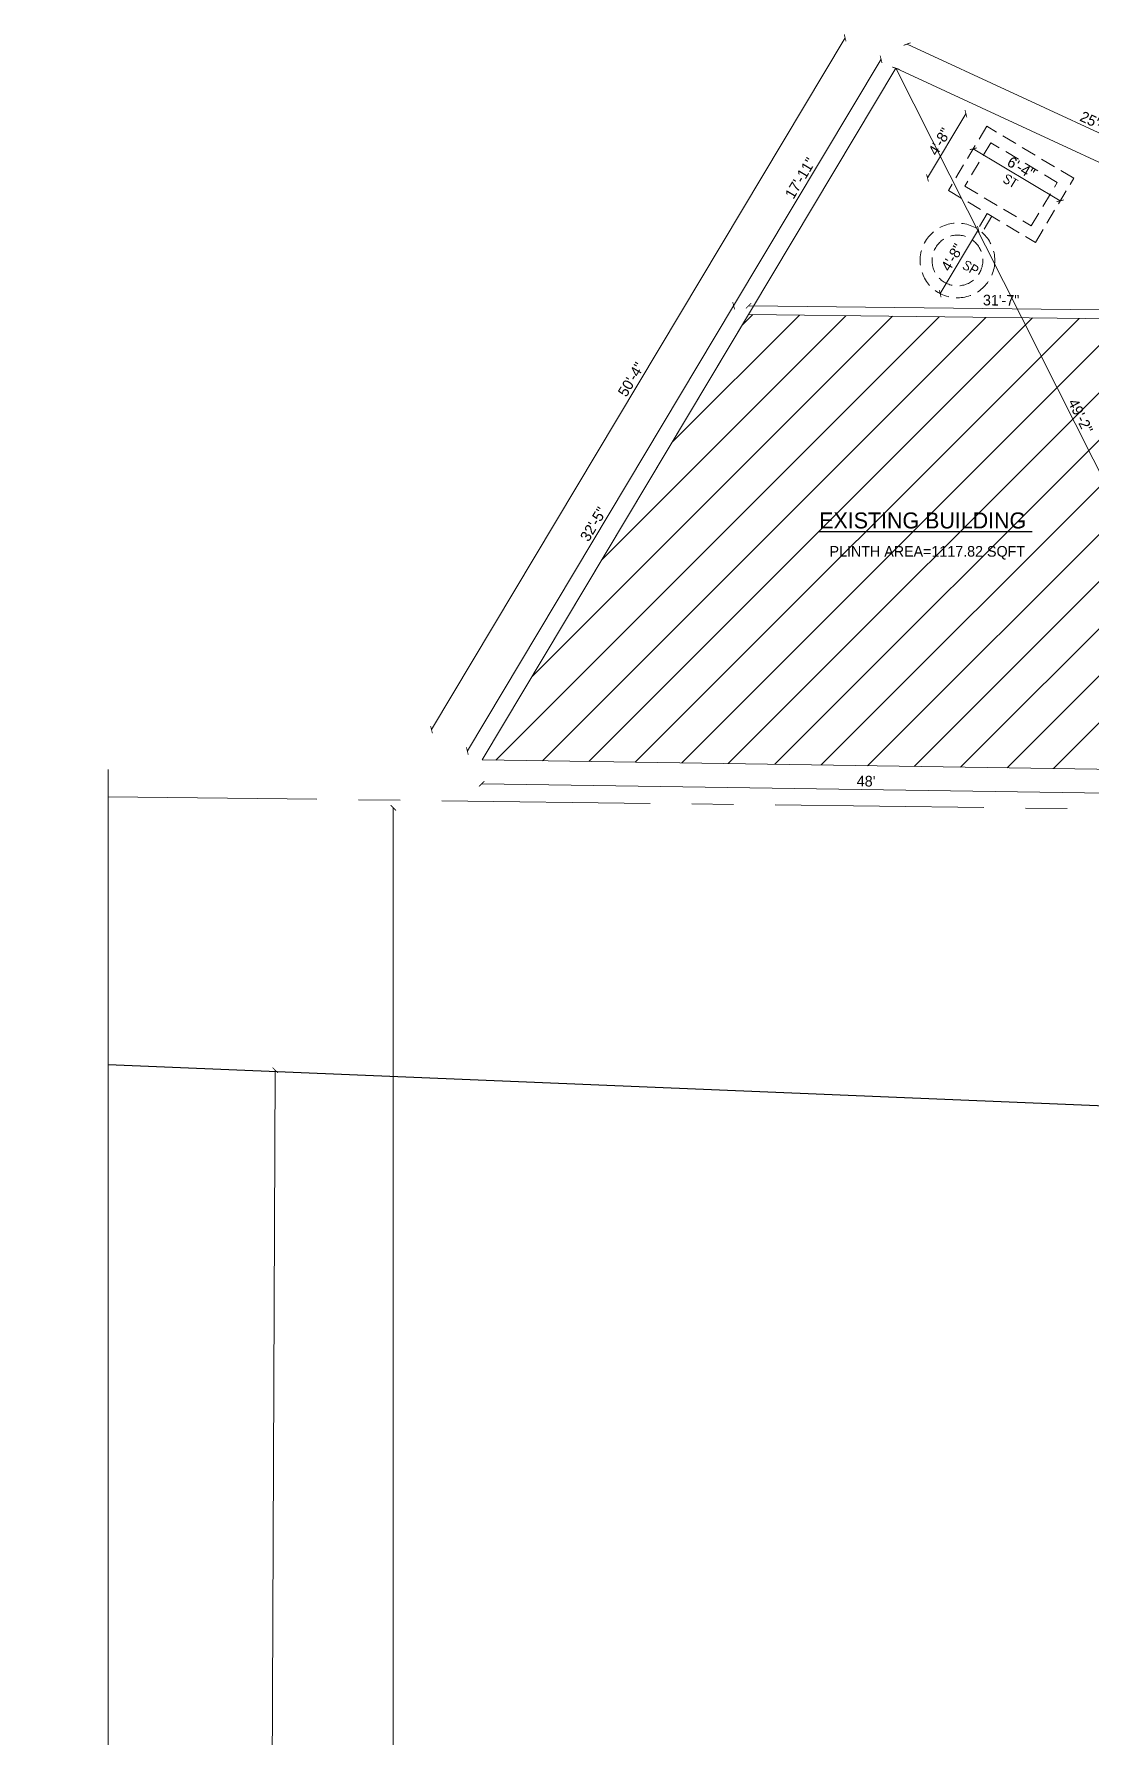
# Model space of a CAD drawing. Header units: inches. Extents: x 4069 to 91030, y -7803 to 12535.
# Drawn here: x 44511 to 45305, y 707 to 1985 of the extents above; entities that cross this region are included whole.
import ezdxf

# ---------------------------------------------------------------- set-up
doc = ezdxf.new("R2010")
doc.units = ezdxf.units.IN
doc.header["$LTSCALE"] = 5
doc.header["$MEASUREMENT"] = 0
doc.linetypes.add('CENTER', pattern=[2, 1.25, -0.25, 0.25, -0.25])
doc.linetypes.add('HIDDEN', pattern=[0.375, 0.25, -0.125])
for name, color, linetype, lineweight in [('A-WALL', 7, 'Continuous', 9), ('DOOR', 62, 'Continuous', 0), ('HATCH', 253, 'Continuous', 0)]:
    doc.layers.add(name, color=color, linetype=linetype, lineweight=lineweight)
doc.layers.add('DIM', color=5, linetype='Continuous')
doc.layers.add('TEXT', color=6, linetype='Continuous')
doc.styles.add('ROMANS', font='romans.shx', dxfattribs={"width": 0.8})
doc.styles.add('tt', font='stylu.ttf', dxfattribs={"height": 8})
doc.dimstyles.new('Copy(2) of STANDARD', dxfattribs={"dimtxt": 2, "dimasz": 4, "dimexe": 0, "dimexo": 0, "dimgap": 2, "dimtad": 1, "dimdec": 0, "dimzin": 0, "dimdsep": 46, "dimlunit": 3, "dimtxsty": 'tt', "dimblk": 'ARCHTICK', "dimcen": 0.0505, "dimse1": 1, "dimse2": 1, "dimclrd": 5, "dimclre": 5, "dimclrt": 7, "dimadec": 1, "dimazin": 0, "dimtm": 1e-09, "dimtfac": 1, "dimtdec": 0, "dimtofl": 0, "dimtmove": 1, "dimatfit": 3, "dimfxl": 1, "dimtolj": 2, "dimtzin": 0, "dimlwd": 13, "dimarcsym": 0})

# ---------------------------------------------------------------- blocks, each defined once
blk = doc.blocks.new('_ArchTick')
at = {"color": 0, "linetype": 'ByBlock', "const_width": 0.15}
blk.add_lwpolyline([(-0.5, -0.5), (0.5, 0.5)], dxfattribs=at)
blk = doc.blocks.new('*D1566')
at = {"layer": 'Defpoints', "color": 0, "ltscale": 5, "transparency": 16777216}
for p in [(45165.5, 1977.7), (45157.1, 1959.6, -58.2), (45437.6, 1829.8, -58.2)]:
    blk.add_point(p, dxfattribs=at)
at = {"layer": 'DIM', "color": 5, "lineweight": 13, "ltscale": 5, "transparency": 16777216}
blk.add_line((45446, 1847.9), (45165.5, 1977.7), dxfattribs=at)
at = {"layer": 'DIM', "color": 5, "lineweight": 13, "ltscale": 5, "transparency": 16777216, "xscale": 4, "yscale": 4, "zscale": 4}
for p, rotation in [((45165.5, 1977.7), 155.1576801813038), ((45446, 1847.9), 335.1576801813039)]:
    blk.add_blockref('_ArchTick', p, dxfattribs=dict(at, rotation=rotation))
at = {"layer": 'DIM', "color": 7, "ltscale": 5, "transparency": 16777216, "insert": (45308.3, 1918.4), "char_height": 8, "attachment_point": 5, "rotation": 335.1577, "style": 'tt'}
blk.add_mtext('\\A2;25\'-9"', dxfattribs=at)
blk = doc.blocks.new('*D1569')
at = {"layer": 'Defpoints', "color": 0, "ltscale": 5, "transparency": 16777216}
for p in [(45157.1, 1959.6, -58.2), (44809, 1463.8), (44847, 1441.1, -58.2)]:
    blk.add_point(p, dxfattribs=at)
at = {"layer": 'DIM', "color": 5, "lineweight": 13, "ltscale": 5, "transparency": 16777216}
blk.add_line((45119.1, 1982.4), (44809, 1463.8), dxfattribs=at)
at = {"layer": 'DIM', "color": 5, "lineweight": 13, "ltscale": 5, "transparency": 16777216, "xscale": 4, "yscale": 4, "zscale": 4}
for p, rotation in [((45119.1, 1982.4), 59.11731704924462), ((44809, 1463.8), 239.1173170492446)]:
    blk.add_blockref('_ArchTick', p, dxfattribs=dict(at, rotation=rotation))
at = {"layer": 'DIM', "color": 7, "ltscale": 5, "transparency": 16777216, "insert": (44958.7, 1726.3), "char_height": 8, "attachment_point": 5, "rotation": 59.1173, "style": 'tt'}
blk.add_mtext('\\A2;50\'-4"', dxfattribs=at)
blk = doc.blocks.new('*D1570')
at = {"layer": 'Defpoints', "color": 0, "ltscale": 5, "transparency": 16777216}
for p in [(44847, 1441.1, -58.2), (45422.9, 1432.4, -58.2), (45422.7, 1414.6)]:
    blk.add_point(p, dxfattribs=at)
at = {"layer": 'DIM', "color": 5, "lineweight": 13, "ltscale": 5, "transparency": 16777216}
blk.add_line((44846.7, 1423.2), (45422.7, 1414.6), dxfattribs=at)
at = {"layer": 'DIM', "color": 5, "lineweight": 13, "ltscale": 5, "transparency": 16777216, "xscale": 4, "yscale": 4, "zscale": 4}
for p, rotation in [((44846.7, 1423.2), 179.1401444559383), ((45422.7, 1414.6), 359.1401444559383)]:
    blk.add_blockref('_ArchTick', p, dxfattribs=dict(at, rotation=rotation))
at = {"layer": 'DIM', "color": 7, "ltscale": 5, "transparency": 16777216, "insert": (45134.8, 1425.1), "char_height": 8, "attachment_point": 5, "rotation": 359.1401, "style": 'tt'}
blk.add_mtext("\\A2;48'", dxfattribs=at)
blk = doc.blocks.new('*D1563')
at = {"layer": 'Defpoints', "color": 0, "ltscale": 5, "transparency": 16777216}
for p in [(45218.6, 1838.9), (45188, 1792), (45190.3, 1790.6)]:
    blk.add_point(p, dxfattribs=at)
at = {"layer": 'DIM', "color": 5, "lineweight": 13, "ltscale": 5, "transparency": 16777216}
blk.add_line((45219, 1838.6), (45190.3, 1790.6), dxfattribs=at)
at = {"layer": 'DIM', "color": 5, "lineweight": 13, "ltscale": 5, "transparency": 16777216, "xscale": 4, "yscale": 4, "zscale": 4}
for p, rotation in [((45219, 1838.6), 59.11731704919498), ((45190.3, 1790.6), 239.1173170491949)]:
    blk.add_blockref('_ArchTick', p, dxfattribs=dict(at, rotation=rotation))
at = {"layer": 'DIM', "color": 7, "ltscale": 5, "transparency": 16777216, "insert": (45199.4, 1817.8), "char_height": 8, "attachment_point": 5, "rotation": 59.1173, "style": 'tt'}
blk.add_mtext('\\A2;4\'-8"', dxfattribs=at)
blk = doc.blocks.new('*D1564')
at = {"layer": 'Defpoints', "color": 0, "ltscale": 5, "transparency": 16777216}
for p in [(45225.2, 1916.1), (45180.8, 1877.4), (45196.5, 1868.1)]:
    blk.add_point(p, dxfattribs=at)
at = {"layer": 'DIM', "color": 5, "lineweight": 13, "ltscale": 5, "transparency": 16777216}
blk.add_line((45209.6, 1925.5), (45180.8, 1877.4), dxfattribs=at)
at = {"layer": 'DIM', "color": 5, "lineweight": 13, "ltscale": 5, "transparency": 16777216, "xscale": 4, "yscale": 4, "zscale": 4}
for p, rotation in [((45209.6, 1925.5), 59.11731704919498), ((45180.8, 1877.4), 239.1173170491949)]:
    blk.add_blockref('_ArchTick', p, dxfattribs=dict(at, rotation=rotation))
at = {"layer": 'DIM', "color": 7, "ltscale": 5, "transparency": 16777216, "insert": (45189.9, 1904.6), "char_height": 8, "attachment_point": 5, "rotation": 59.1173, "style": 'tt'}
blk.add_mtext('\\A2;4\'-8"', dxfattribs=at)
blk = doc.blocks.new('*D1565')
at = {"layer": 'Defpoints', "color": 0, "ltscale": 5, "transparency": 16777216}
for p in [(45210.3, 1891.2), (45280.3, 1860.2), (45275.6, 1852.2)]:
    blk.add_point(p, dxfattribs=at)
at = {"layer": 'DIM', "color": 5, "lineweight": 13, "ltscale": 5, "transparency": 16777216}
blk.add_line((45215.1, 1899.2), (45280.3, 1860.2), dxfattribs=at)
at = {"layer": 'DIM', "color": 5, "lineweight": 13, "ltscale": 5, "transparency": 16777216, "xscale": 4, "yscale": 4, "zscale": 4}
for p, rotation in [((45215.1, 1899.2), 149.1173170492385), ((45280.3, 1860.2), 329.1173170492385)]:
    blk.add_blockref('_ArchTick', p, dxfattribs=dict(at, rotation=rotation))
at = {"layer": 'DIM', "color": 7, "ltscale": 5, "transparency": 16777216, "insert": (45250.9, 1885), "char_height": 8, "attachment_point": 5, "rotation": 329.1173, "style": 'tt'}
blk.add_mtext('\\A2;6\'-4"', dxfattribs=at)
blk = doc.blocks.new('*D1579')
at = {"layer": 'Defpoints', "color": 0, "ltscale": 5, "transparency": 16777216}
for p in [(45046.7, 1781.5), (45046.7, 1774.9, -58.2), (45425.1, 1770.4, -58.2)]:
    blk.add_point(p, dxfattribs=at)
at = {"layer": 'DIM', "color": 5, "lineweight": 13, "ltscale": 5, "transparency": 16777216}
blk.add_line((45425.2, 1777), (45046.7, 1781.5), dxfattribs=at)
at = {"layer": 'DIM', "color": 5, "lineweight": 13, "ltscale": 5, "transparency": 16777216, "xscale": 4, "yscale": 4, "zscale": 4}
for p, rotation in [((45046.7, 1781.5), 179.3189926732725), ((45425.2, 1777), 359.3189926732724)]:
    blk.add_blockref('_ArchTick', p, dxfattribs=dict(at, rotation=rotation))
at = {"layer": 'DIM', "color": 7, "ltscale": 5, "transparency": 16777216, "insert": (45236, 1785.6), "char_height": 8, "attachment_point": 5, "rotation": 359.319, "style": 'tt'}
blk.add_mtext('\\A2;31\'-7"', dxfattribs=at)
blk = doc.blocks.new('*D1580')
at = {"layer": 'Defpoints', "color": 0, "ltscale": 5, "transparency": 16777216}
for p in [(45046.7, 1774.9, -58.2), (44835.9, 1447.8), (44847, 1441.1, -58.2)]:
    blk.add_point(p, dxfattribs=at)
at = {"layer": 'DIM', "color": 5, "lineweight": 13, "ltscale": 5, "transparency": 16777216}
blk.add_line((45035.5, 1781.6), (44835.9, 1447.8), dxfattribs=at)
at = {"layer": 'DIM', "color": 5, "lineweight": 13, "ltscale": 5, "transparency": 16777216, "xscale": 4, "yscale": 4, "zscale": 4}
for p, rotation in [((45035.5, 1781.6), 59.11731704924701), ((44835.9, 1447.8), 239.117317049247)]:
    blk.add_blockref('_ArchTick', p, dxfattribs=dict(at, rotation=rotation))
at = {"layer": 'DIM', "color": 7, "ltscale": 5, "transparency": 16777216, "insert": (44930.4, 1617.8), "char_height": 8, "attachment_point": 5, "rotation": 59.1173, "style": 'tt'}
blk.add_mtext('\\A2;32\'-5"', dxfattribs=at)
blk = doc.blocks.new('*D1581')
at = {"layer": 'Defpoints', "color": 0, "ltscale": 5, "transparency": 16777216}
for p in [(45146, 1966.3), (45157.1, 1959.6, -58.2), (45046.7, 1774.9, -58.2)]:
    blk.add_point(p, dxfattribs=at)
at = {"layer": 'DIM', "color": 5, "lineweight": 13, "ltscale": 5, "transparency": 16777216}
blk.add_line((45035.5, 1781.6), (45146, 1966.3), dxfattribs=at)
at = {"layer": 'DIM', "color": 5, "lineweight": 13, "ltscale": 5, "transparency": 16777216, "xscale": 4, "yscale": 4, "zscale": 4}
for p, rotation in [((45146, 1966.3), 59.11731704919368), ((45035.5, 1781.6), 239.1173170491937)]:
    blk.add_blockref('_ArchTick', p, dxfattribs=dict(at, rotation=rotation))
at = {"layer": 'DIM', "color": 7, "ltscale": 5, "transparency": 16777216, "insert": (45085.4, 1877.2), "char_height": 8, "attachment_point": 5, "rotation": 59.1173, "style": 'tt'}
blk.add_mtext('\\A2;17\'-11"', dxfattribs=at)
blk = doc.blocks.new('*D1558')
at = {"layer": 'Defpoints', "color": 0, "ltscale": 5, "transparency": 16777216}
for p in [(45157.1, 1959.6, -58.2), (45422.9, 1432.4, -58.2), (45422.9, 1432.4)]:
    blk.add_point(p, dxfattribs=at)
at = {"layer": 'DIM', "color": 5, "lineweight": 13, "ltscale": 5, "transparency": 16777216}
blk.add_line((45157.1, 1959.6), (45422.9, 1432.4), dxfattribs=at)
at = {"layer": 'DIM', "color": 5, "lineweight": 13, "ltscale": 5, "transparency": 16777216, "xscale": 4, "yscale": 4, "zscale": 4}
for p, rotation in [((45157.1, 1959.6), 116.757650524595), ((45422.9, 1432.4), 296.757650524595)]:
    blk.add_blockref('_ArchTick', p, dxfattribs=dict(at, rotation=rotation))
at = {"layer": 'DIM', "color": 7, "ltscale": 5, "transparency": 16777216, "insert": (45295.5, 1698.8), "char_height": 8, "attachment_point": 5, "rotation": 296.7577, "style": 'tt'}
blk.add_mtext('\\A2;49\'-2"', dxfattribs=at)
blk = doc.blocks.new('*D1578')
at = {"layer": 'Defpoints', "color": 0, "ltscale": 5, "transparency": 16777216}
for p in [(45236.2, 1405.2), (44780.4, -562.6), (45211.9, -562.6)]:
    blk.add_point(p, dxfattribs=at)
at = {"layer": 'DIM', "color": 5, "lineweight": 13, "ltscale": 5, "transparency": 16777216}
blk.add_line((44780.4, 1405.2), (44780.4, -562.6), dxfattribs=at)
at = {"layer": 'DIM', "color": 5, "lineweight": 13, "ltscale": 5, "transparency": 16777216, "xscale": 4, "yscale": 4, "zscale": 4}
for p, rotation in [((44780.4, 1405.2), 90), ((44780.4, -562.6), 270)]:
    blk.add_blockref('_ArchTick', p, dxfattribs=dict(at, rotation=rotation))
at = {"layer": 'DIM', "color": 7, "ltscale": 5, "transparency": 16777216, "insert": (44774.3, 421.3), "char_height": 8, "attachment_point": 5, "rotation": 90, "style": 'tt'}
blk.add_mtext("\\A2;164'", dxfattribs=at)
blk = doc.blocks.new('*D1562')
at = {"layer": 'Defpoints', "color": 0, "ltscale": 5, "transparency": 16777216}
for p in [(44663.4, 1208.7, -33.3), (44656.7, -357.8, 1.5), (44685.3, -357.9)]:
    blk.add_point(p, dxfattribs=at)
at = {"layer": 'DIM', "color": 5, "lineweight": 13, "ltscale": 5, "transparency": 16777216}
blk.add_line((44691.9, 1208.5), (44685.3, -357.9), dxfattribs=at)
at = {"layer": 'DIM', "color": 5, "lineweight": 13, "ltscale": 5, "transparency": 16777216, "xscale": 4, "yscale": 4, "zscale": 4}
for p, rotation in [((44691.9, 1208.5), 89.75798331016011), ((44685.3, -357.9), 269.7579833101601)]:
    blk.add_blockref('_ArchTick', p, dxfattribs=dict(at, rotation=rotation))
at = {"layer": 'DIM', "color": 7, "ltscale": 5, "transparency": 16777216, "insert": (44682.4, 425.3), "char_height": 8, "attachment_point": 5, "rotation": 89.758, "style": 'tt'}
blk.add_mtext('\\A2;130\'-6"', dxfattribs=at)

msp = doc.modelspace()

# ---------------------------------------------------------------- hatches: boundary and pattern name
at = {"layer": 'HATCH', "ltscale": 5}
h = msp.add_hatch(dxfattribs=at)
h.set_pattern_fill('ANSI31', color=256, scale=200, style=0)
h.paths.add_polyline_path([(45425.13, 1770.44), (45046.66, 1774.94), (44846.99, 1441.09), (45422.93, 1432.45)])
h.paths.add_polyline_path([(45389.99, 1582.84), (45390.24, 1619.95), (45371.7, 1620.07), (45371.46, 1582.96)], flags=24)
h.paths.add_polyline_path([(45413.03, 1545.44), (45413.03, 1582.55), (45394.49, 1582.55), (45394.49, 1545.44)], flags=24)
h.paths.add_polyline_path([(45412.98, 1448.7), (45412.98, 1485.81), (45394.45, 1485.81), (45394.45, 1448.7)], flags=24)
h.paths.add_polyline_path([(45413.1, 1675.47), (45413.1, 1720.52), (45394.57, 1720.52), (45394.57, 1675.47)], flags=24)
h.paths.add_polyline_path([(45279.11, 1711.19), (45295.82, 1678.05), (45312.37, 1686.4), (45295.66, 1719.54)], flags=24)
h.paths.add_polyline_path([(45436.02, 1706.24), (45437.39, 1743.33), (45418.87, 1744.01), (45417.5, 1706.93)], flags=9)
h.paths.add_polyline_path([(45105.22, 1590.69), (45272.93, 1590.69), (45272.93, 1603.69), (45105.22, 1603.69)], flags=24)
h.paths.add_polyline_path([(45096.54, 1611.11), (45263.14, 1611.11), (45263.14, 1629.86), (45096.54, 1629.86)], flags=24)

# ---------------------------------------------------------------- linework, layer by layer
msp.add_line((44566.75, 1212.66, -31.28), (45893.51, 1157.69, -59.12))
at = {"layer": 'A-WALL', "linetype": 'CENTER', "ltscale": 25}
msp.add_line((44566.75, 1413.49), (45905.63, 1397), dxfattribs=at)
at = {"layer": 'A-WALL', "ltscale": 5, "elevation": -58.17}
msp.add_lwpolyline([(45157.12, 1959.63), (44846.99, 1441.09), (45422.93, 1432.45), (45722.1, 1432.45), (45837.05, 1612.78), (45560.96, 1767.85), (45437.59, 1829.78)], close=True, dxfattribs=at)
at = {"layer": 'A-WALL', "linetype": 'Continuous', "ltscale": 5, "elevation": -31.28}
msp.add_lwpolyline([(44566.75, 1433.96), (44566.75, 458.09), (44511.16, 429.16), (44620.43, 428.91), (44566.75, 400.3), (44566.75, -554.66)], dxfattribs=at)
at = {"layer": 'DOOR', "lineweight": 13, "elevation": -58.17}
msp.add_lwpolyline([(44846.99, 1441.09), (45422.93, 1432.45), (45425.13, 1770.44), (45046.66, 1774.94)], close=True, dxfattribs=at)
at = {"layer": 'HATCH', "linetype": 'HIDDEN', "ltscale": 9}
for p, q in [((45225.57, 1850.66, -58.17), (45218.56, 1838.93, -58.17)), ((45229, 1848.6, -58.17), (45221.76, 1836.5, -58.17))]:
    msp.add_line(p, q, dxfattribs=at)
at = {"layer": 'HATCH', "linetype": 'HIDDEN', "ltscale": 9, "elevation": -58.17}
for points in [[(45196.47, 1868.06), (45261.69, 1829.05), (45290.44, 1877.11), (45225.21, 1916.12)], [(45208.81, 1871.17), (45258.59, 1841.4), (45278.09, 1874.01), (45228.32, 1903.78)]]:
    msp.add_lwpolyline(points, close=True, dxfattribs=at)
at = {"layer": 'HATCH', "linetype": 'HIDDEN', "ltscale": 9}
for radius in [28, 19]:
    msp.add_circle((45203.27, 1815.47, -58.17), radius, dxfattribs=at)

# ---------------------------------------------------------------- texts
at = {"layer": 'TEXT', "lineweight": 9, "style": 'ROMANS'}
for s, p in [('ST', (45236.71, 1874.82, -58.17)), ('SP', (45206.37, 1810.13, -58.17))]:
    msp.add_text(s, height=6.72, rotation=329.11732, dxfattribs=at).set_placement(p)
at = {"layer": 'TEXT', "linetype": 'ByBlock', "style": 'tt'}
msp.add_text('%%UEXISTING BUILDING ', height=12, dxfattribs=at).set_placement((45099.66, 1614.6, -58.17))
at = {"layer": 'TEXT', "lineweight": 70, "style": 'tt'}
msp.add_text('PLINTH AREA=1117.82 SQFT', height=8, dxfattribs=at).set_placement((45107.39, 1593.43, -58.17))

# ---------------------------------------------------------------- dimensions: what is measured, and where the dimension line sits
at = {"layer": 'DIM', "ltscale": 5}
for p1, p2, distance, picture, middle in [((45157.12, 1959.63, -58.17), (44846.99, 1441.09, -58.17), -44.31, '*D1569', (44958.7, 1726.29)), ((45437.59, 1829.78, -58.17), (45157.12, 1959.63, -58.17), -19.95, '*D1566', (45308.33, 1918.41)), ((45157.12, 1959.63, -58.17), (45422.93, 1432.45, -58.17), 0, '*D1558', (45295.54, 1698.82)), ((45425.1327, 1770.4401, -58.169), (45046.6574, 1774.9388, -58.169), -6.5839, '*D1579', (45236.048, 1785.5594)), ((45046.66, 1774.94, -58.17), (44846.99, 1441.09, -58.17), -12.98, '*D1580', (44930.39, 1617.85)), ((44846.99, 1441.09, -58.17), (45422.93, 1432.45, -58.17), -17.85, '*D1570', (45134.78, 1425.1)), ((44663.35, 1208.66, -33.31), (44656.73, -357.82, 1.52), 28.53, '*D1562', (44682.39, 425.33))]:
    dim = msp.add_aligned_dim(p1=p1, p2=p2, distance=distance, dimstyle='Copy(2) of STANDARD', override={"dimtxt": 6}, dxfattribs=at)
    dim.commit()
    dim.dimension.update_dxf_attribs({"geometry": picture, "text_midpoint": middle})
for base, p1, p2, angle, picture, middle in [((45145.98, 1966.29), (45046.66, 1774.94, -58.17), (45157.12, 1959.63, -58.17), 59.11732, '*D1581', (45085.35, 1877.17)), ((45180.81, 1877.43, -58.17), (45225.21, 1916.12, -58.17), (45196.47, 1868.06, -58.17), 59.11732, '*D1564', (45189.88, 1904.63, -58.17)), ((45280.32, 1860.2, -58.17), (45210.33, 1891.24, -58.17), (45275.55, 1852.23, -58.17), 329.11732, '*D1565', (45250.88, 1885.01, -58.17)), ((45190.31, 1790.62, -58.17), (45218.55, 1838.94, -58.17), (45187.99, 1792.01, -58.17), 59.11732, '*D1563', (45199.37, 1817.81, -58.17)), ((44780.43, -562.61), (45236.19, 1405.24), (45211.95, -562.61), 90, '*D1578', (44774.25, 421.32))]:
    dim = msp.add_linear_dim(base=base, p1=p1, p2=p2, angle=angle, dimstyle='Copy(2) of STANDARD', override={"dimtxt": 6}, dxfattribs=at)
    dim.commit()
    dim.dimension.update_dxf_attribs({"geometry": picture, "text_midpoint": middle})

doc.saveas('drawing.dxf')
